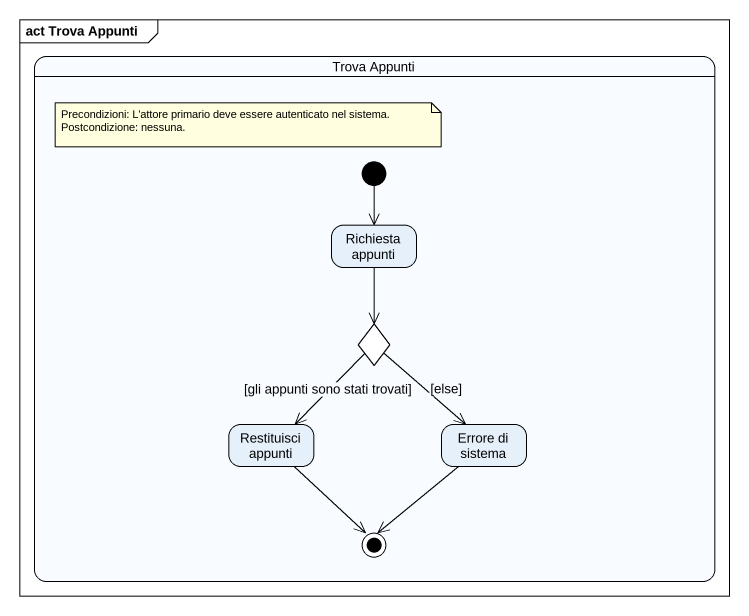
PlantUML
@startuml
mainframe act Trova Appunti
hide empty description
state "Trova Appunti" as Trova_Appunti {
  state "Richiesta appunti" as Richiesta_appunti
  state choice1 <<choice>>
  state "Restituisci appunti" as Restituisci_appunti
  state "Errore di sistema" as Errore_di_sistema
  [*] --> Richiesta_appunti
  Restituisci_appunti --> [*]
  Errore_di_sistema --> [*]
}
Richiesta_appunti --> choice1
choice1 --> Restituisci_appunti : [gli appunti sono stati trovati]
choice1 --> Errore_di_sistema : [else]
note as N1
  Precondizioni: L'attore primario deve essere autenticato nel sistema.
  Postcondizione: nessuna.
end note
@enduml
